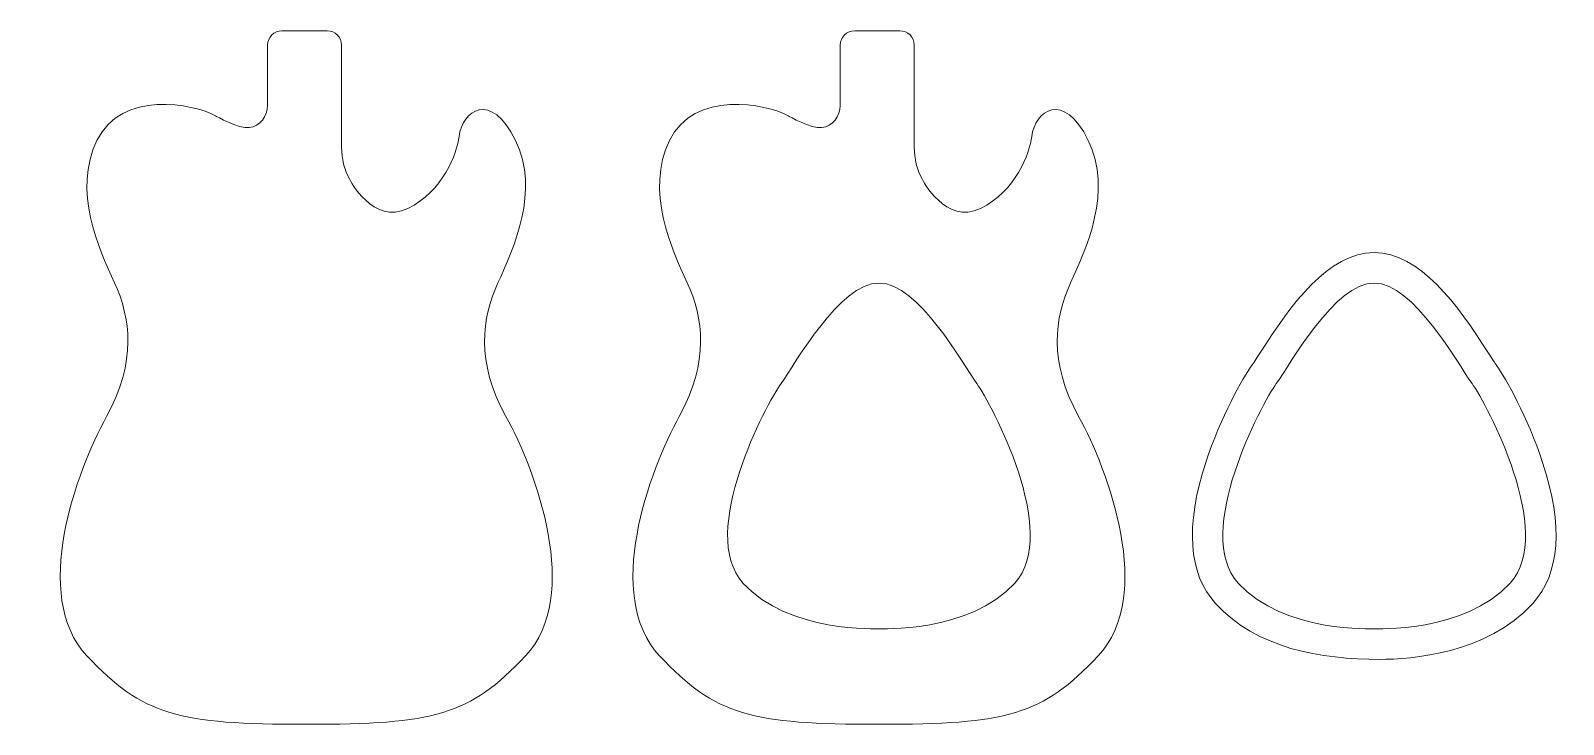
# Model space of a CAD drawing. Header units: inches. Extents: x 0.2 to 22.1, y -27.7 to -22.
# Drawn here: x 0.16 to 12.66, y -27.7 to -22.04 of the extents above; entities that cross this region are included whole.
import ezdxf

# ---------------------------------------------------------------- set-up
doc = ezdxf.new("R2010")
doc.units = ezdxf.units.IN
doc.header["$MEASUREMENT"] = 0
doc.layers.add('_U+0421_U+043B_U+043E_U+0439 1', color=7, linetype='Continuous')

msp = doc.modelspace()

# ---------------------------------------------------------------- linework, layer by layer
at = {"layer": '_U+0421_U+043B_U+043E_U+0439 1', "color": 1, "lineweight": 9, "true_color": 0xff0000}
for points, knots in [([(4.035, -25.19), (3.788, -24.744), (3.84, -24.384), (3.97, -24.1), (4.1, -23.815), (4.314, -23.351), (4.114, -22.938), (3.914, -22.526), (3.677, -22.699), (3.653, -22.905), (3.638, -23.044), (3.518, -23.356), (3.234, -23.493), (2.951, -23.63), (2.761, -23.258), (2.761, -23.258), (2.716, -23.18), (2.694, -23.085), (2.694, -22.994), (2.694, -22.994), (2.694, -22.161), (2.694, -22.161), (2.694, -22.095), (2.641, -22.043), (2.576, -22.043), (2.576, -22.043), (2.208, -22.043), (2.208, -22.043), (2.143, -22.043), (2.09, -22.095), (2.09, -22.161), (2.09, -22.161), (2.09, -22.653), (2.09, -22.653), (2.09, -22.742), (2.028, -22.821), (1.941, -22.834), (1.854, -22.846), (1.666, -22.738), (1.666, -22.738), (1.485, -22.636), (0.898, -22.526), (0.698, -22.938), (0.498, -23.351), (0.712, -23.815), (0.842, -24.1), (0.972, -24.384), (1.024, -24.744), (0.777, -25.19), (0.53, -25.635), (0.157, -26.655), (0.616, -27.143), (1.075, -27.631), (1.363, -27.702), (2.406, -27.702), (3.449, -27.702), (3.737, -27.631), (4.196, -27.143), (4.655, -26.655), (4.282, -25.635), (4.035, -25.19)], [0, 0, 0, 0, 1, 1, 1, 2, 2, 2, 3, 3, 3, 4, 4, 4, 5, 5, 5, 6, 6, 6, 7, 7, 7, 8, 8, 8, 9, 9, 9, 10, 10, 10, 11, 11, 11, 12, 12, 12, 13, 13, 13, 14, 14, 14, 15, 15, 15, 16, 16, 16, 17, 17, 17, 18, 18, 18, 19, 19, 19, 20, 20, 20, 20]), ([(8.708, -25.19), (8.461, -24.744), (8.512, -24.384), (8.642, -24.1), (8.773, -23.815), (8.987, -23.351), (8.787, -22.938), (8.587, -22.526), (8.349, -22.699), (8.326, -22.905), (8.31, -23.044), (8.191, -23.356), (7.907, -23.493), (7.623, -23.63), (7.434, -23.258), (7.434, -23.258), (7.388, -23.18), (7.367, -23.085), (7.367, -22.994), (7.367, -22.994), (7.367, -22.161), (7.367, -22.161), (7.367, -22.095), (7.314, -22.043), (7.248, -22.043), (7.248, -22.043), (6.881, -22.043), (6.881, -22.043), (6.815, -22.043), (6.763, -22.095), (6.763, -22.161), (6.763, -22.161), (6.763, -22.653), (6.763, -22.653), (6.763, -22.742), (6.7, -22.821), (6.613, -22.834), (6.527, -22.846), (6.339, -22.738), (6.339, -22.738), (6.158, -22.636), (5.57, -22.526), (5.37, -22.938), (5.17, -23.351), (5.384, -23.815), (5.515, -24.1), (5.645, -24.384), (5.696, -24.744), (5.449, -25.19), (5.203, -25.635), (4.83, -26.655), (5.289, -27.143), (5.747, -27.631), (6.036, -27.702), (7.079, -27.702), (8.121, -27.702), (8.41, -27.631), (8.868, -27.143), (9.327, -26.655), (8.954, -25.635), (8.708, -25.19)], [0, 0, 0, 0, 1, 1, 1, 2, 2, 2, 3, 3, 3, 4, 4, 4, 5, 5, 5, 6, 6, 6, 7, 7, 7, 8, 8, 8, 9, 9, 9, 10, 10, 10, 11, 11, 11, 12, 12, 12, 13, 13, 13, 14, 14, 14, 15, 15, 15, 16, 16, 16, 17, 17, 17, 18, 18, 18, 19, 19, 19, 20, 20, 20, 20]), ([(12.494, -25.566), (12.374, -25.198), (12.187, -24.87), (12.121, -24.777), (12.105, -24.755), (12.081, -24.718), (12.053, -24.675), (11.798, -24.277), (11.493, -23.853), (11.119, -23.853), (10.746, -23.853), (10.441, -24.277), (10.186, -24.675), (10.158, -24.718), (10.134, -24.755), (10.118, -24.777), (10.052, -24.87), (9.865, -25.198), (9.745, -25.566), (9.576, -26.084), (9.603, -26.471), (9.826, -26.716), (10.16, -27.084), (10.683, -27.172), (11.167, -27.172), (11.417, -27.172), (12.039, -27.128), (12.413, -26.716), (12.636, -26.471), (12.663, -26.084), (12.494, -25.566)], [0, 0, 0, 0, 1, 1, 1, 2, 2, 2, 3, 3, 3, 4, 4, 4, 5, 5, 5, 6, 6, 6, 7, 7, 7, 8, 8, 8, 9, 9, 9, 10, 10, 10, 10]), ([(8.188, -26.549), (7.815, -26.959), (7.079, -26.922), (7.079, -26.922), (7.079, -26.922), (6.342, -26.959), (5.969, -26.549), (5.597, -26.139), (6.162, -25.087), (6.28, -24.922), (6.398, -24.756), (6.758, -24.102), (7.079, -24.102), (7.399, -24.102), (7.759, -24.756), (7.877, -24.922), (7.995, -25.087), (8.56, -26.139), (8.188, -26.549)], [0, 0, 0, 0, 1, 1, 1, 2, 2, 2, 3, 3, 3, 4, 4, 4, 5, 5, 5, 6, 6, 6, 6]), ([(12.229, -26.549), (11.856, -26.959), (11.119, -26.922), (11.119, -26.922), (11.119, -26.922), (10.383, -26.959), (10.01, -26.549), (9.638, -26.139), (10.203, -25.087), (10.321, -24.922), (10.439, -24.756), (10.799, -24.102), (11.119, -24.102), (11.44, -24.102), (11.8, -24.756), (11.918, -24.922), (12.036, -25.087), (12.601, -26.139), (12.229, -26.549)], [0, 0, 0, 0, 1, 1, 1, 2, 2, 2, 3, 3, 3, 4, 4, 4, 5, 5, 5, 6, 6, 6, 6])]:
    msp.add_open_spline(points, degree=3, knots=knots, dxfattribs=at)

doc.saveas('drawing.dxf')
